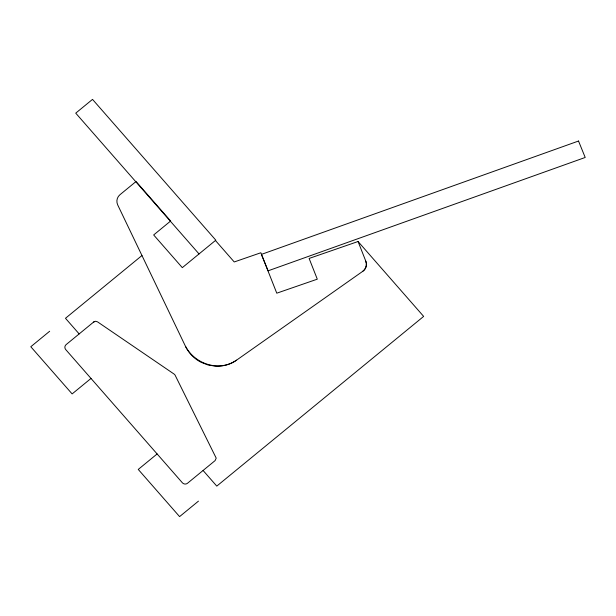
<?xml version="1.0" encoding="UTF-8"?>
<svg xmlns="http://www.w3.org/2000/svg" width="616" height="616" viewBox="0 0 616 616"><rect width="100%" height="100%" fill="white"/><g stroke="black" fill="none" stroke-linecap="round" stroke-linejoin="round"><path stroke-width="0.92" d="M199.037 253.938L75.737 113.144L92.523 99.384L215.816 240.171L182.313 267.652L153.669 234.95L170.647 221.013L136.051 181.512L119.958 194.718A9.094 8.716 25.1 0 0 117.748 205.013L185.508 346.369C195.064 364.218 219.242 372.249 236.559 360.16L362.839 271.256C366.02 269.107 367.282 264.695 365.804 261.169L358.058 241.51L309.116 258.443L317.294 279.171L276.776 293.185L260.838 252.76L234.234 261.962L215.431 240.486M49.665 331.246L30.8 346.731L72.126 393.917L90.999 378.44M141.965 255.532L65.473 318.287L79.164 333.918M94.302 321.498L66.12 344.621A3.688 3.534 25.1 0 0 65.673 349.518L182.451 482.875A3.688 3.534 25.1 0 0 187.518 483.244L215.1 460.606L216.208 458.142L175.237 375.437A3.673 3.519 25.1 0 0 173.989 374.004L97.567 321.875L95.596 321.244L93.424 322.222M157.126 453.946L138.254 469.43L179.587 516.616L198.452 501.139M362.839 271.256C366.004 269.092 367.259 264.703 365.804 261.169M358.058 241.51L423.646 316.401L216.778 486.109L203.08 470.478M236.552 360.16A33.888 32.471 25.1 0 1 215.3 366.158L208.054 364.98L201.186 362.339A33.888 32.471 25.1 0 1 185.516 346.361M578.524 141.033L261.415 254.393L268.091 270.824L585.2 157.465L578.524 141.033"/></g></svg>
